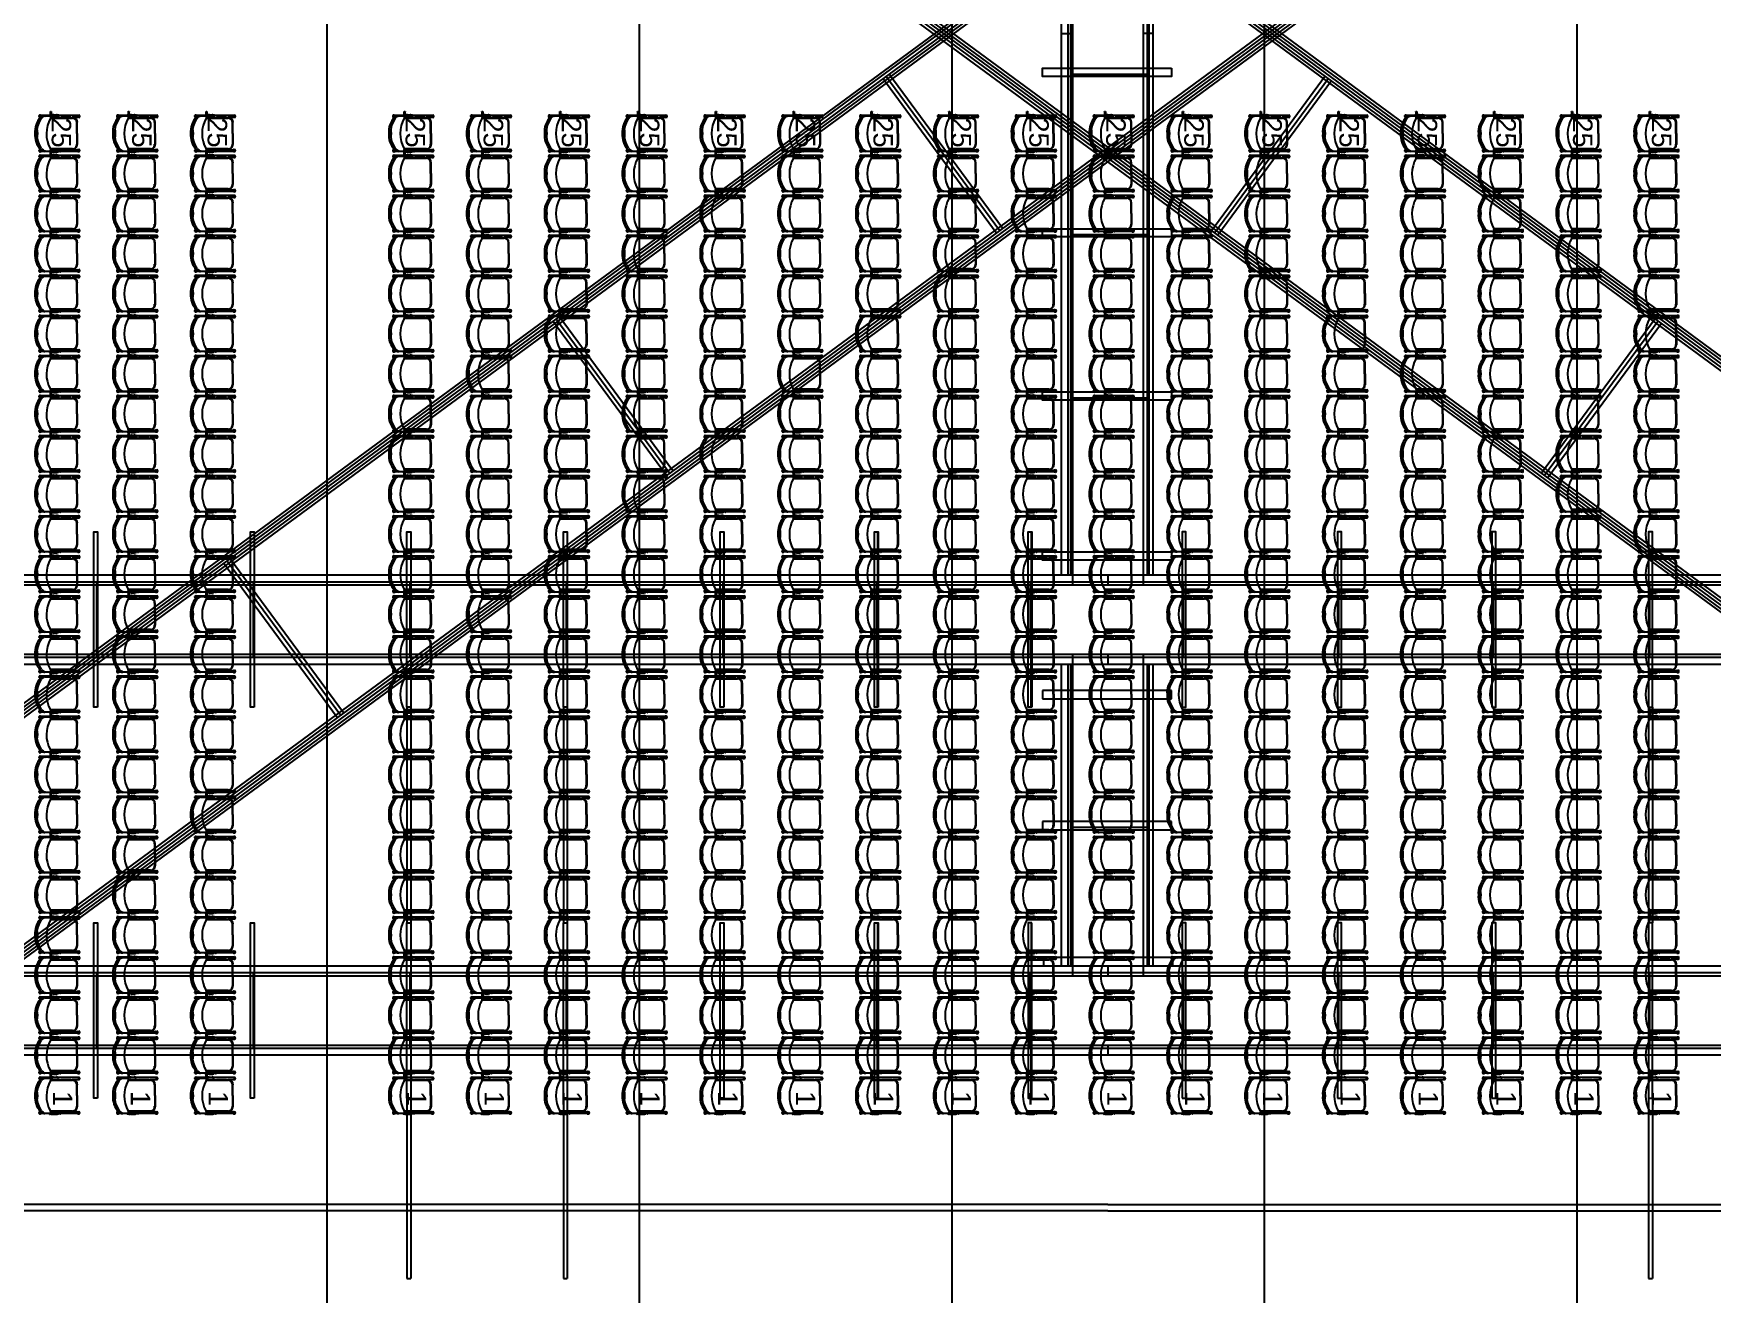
# Model space of a CAD drawing. Header units: millimetres. Extents: x -76108 to 202332, y 27411 to 140378.
# Drawn here: x 104948 to 126506, y 67913 to 84100 of the extents above; entities that cross this region are included whole.
import ezdxf

# ---------------------------------------------------------------- set-up
doc = ezdxf.new("R2010")
doc.units = ezdxf.units.MM
doc.header["$LTSCALE"] = 100
doc.linetypes.add('HIDDEN', pattern=[9.525, 6.35, -3.175])
for name, color, linetype in [('BELYS_BRYGGA', 7, 'CONTINUOUS'), ('LINFACKVERK', 84, 'CONTINUOUS'), ('LINOR_HÄNG', 40, 'CONTINUOUS'), ('Parkettstolar', 8, 'CONTINUOUS'), ('RINK', 5, 'CONTINUOUS')]:
    doc.layers.add(name, color=color, linetype=linetype)
doc.styles.add('ARIAL', font='arial.ttf')

# ---------------------------------------------------------------- blocks, each defined once
blk = doc.blocks.new('sarg')
at = {"layer": 'RINK'}
for points in [[(118753, 68974), (97237, 68974, -0.414214), (88657, 77554), (88657, 84100)], [(118753, 69054), (97237, 69054, -0.414214), (88737, 77554), (88737, 84100)], [(118753, 69054), (140269, 69054, 0.414214), (148769, 77554), (148769, 84100)], [(118753, 68974), (140269, 68974, 0.414214), (148849, 77554), (148849, 84100)]]:
    blk.add_lwpolyline(points, format="xyb", dxfattribs=at)
blk = doc.blocks.new('Parkettstolar')
at = {"layer": 'Parkettstolar'}
for p, q in [((3020, 1754), (3020, 1808)), ((3020, 1578), (3020, 1754)), ((3026, 1754), (3025, 1732)), ((3025, 1732), (3029, 1690)), ((3476, 1732), (3471, 1690)), ((3474, 1754), (3476, 1732)), ((3482, 1808), (3482, 1811)), ((3482, 1754), (3482, 1808)), ((3482, 1334), (3482, 1754)), ((3011, 1643), (3011, 1605)), ((3012, 1676), (3012, 1692)), ((3012, 1674), (3012, 1675)), ((3012, 1675), (3014, 1675)), ((3014, 1674), (3012, 1674)), ((3012, 1674), (3012, 1665)), ((3013, 1648), (3013, 1650)), ((3013, 1642), (3013, 1598)), ((3014, 1675), (3014, 1666)), ((3020, 1695), (3015, 1695)), ((3020, 1678), (3015, 1678)), ((3020, 1676), (3015, 1676)), ((3016, 1665), (3015, 1665)), ((3016, 1663), (3015, 1663)), ((3016, 1604), (3016, 1644)), ((3016, 1604), (3016, 1602)), ((3016, 1604), (3016, 1596)), ((3016, 1602), (3018, 1598)), ((3016, 1596), (3016, 1594)), ((3016, 1594), (3017, 1592)), ((3020, 1670), (3018, 1670)), ((3018, 1670), (3018, 1660)), ((3018, 1598), (3018, 1598)), ((3019, 1595), (3018, 1598)), ((3018, 1598), (3018, 1598)), ((3018, 1578), (3018, 1581)), ((3020, 1578), (3018, 1578)), ((3020, 1593), (3019, 1595)), ((3020, 1330), (3020, 1578)), ((3039, 1680), (3042, 1680)), ((3042, 1680), (3053, 1686)), ((3042, 1680), (3042, 1566)), ((3042, 1566), (3045, 1566)), ((3042, 1566), (3045, 1566)), ((3042, 1551), (3042, 1421)), ((3042, 1551), (3045, 1551)), ((3047, 1683), (3047, 1565)), ((3047, 1565), (3048, 1554)), ((3048, 1554), (3048, 1400)), ((3053, 1400), (3053, 1685)), ((3448, 1685), (3448, 1400)), ((3453, 1683), (3453, 1400)), ((3460, 1566), (3456, 1566)), ((3460, 1551), (3456, 1551)), ((3460, 1680), (3460, 1660)), ((3460, 1660), (3460, 1648)), ((3460, 1648), (3460, 1566)), ((3460, 1551), (3460, 1421)), ((3482, 1695), (3487, 1695)), ((3482, 1678), (3487, 1678)), ((3482, 1676), (3487, 1676)), ((3482, 1670), (3484, 1670)), ((3482, 1578), (3484, 1578)), ((3484, 1670), (3484, 1659)), ((3484, 1659), (3484, 1657)), ((3484, 1657), (3484, 1658)), ((3484, 1658), (3486, 1651)), ((3484, 1585), (3486, 1588)), ((3484, 1581), (3484, 1585)), ((3484, 1578), (3484, 1581)), ((3486, 1661), (3487, 1661)), ((3486, 1651), (3486, 1650)), ((3486, 1650), (3489, 1642)), ((3486, 1644), (3486, 1604)), ((3486, 1604), (3486, 1596)), ((3488, 1662), (3488, 1675)), ((3489, 1642), (3489, 1601)), ((3489, 1601), (3489, 1600)), ((3489, 1600), (3489, 1598)), ((3490, 1692), (3490, 1692)), ((3490, 1692), (3490, 1662)), ((3490, 1683), (3529, 1683)), ((3529, 1675), (3490, 1675)), ((3490, 1642), (3490, 1605)), ((3529, 1683), (3530, 1685)), ((3529, 1683), (3529, 1675)), ((3530, 1685), (3532, 1685)), ((3530, 1673), (3530, 1675)), ((3532, 1673), (3530, 1673)), ((3532, 1685), (3532, 1673)), ((3018, 1328), (3017, 1318)), ((3042, 1421), (3048, 1421)), ((3048, 1406), (3042, 1406)), ((3042, 1406), (3042, 1334)), ((3043, 1328), (3044, 1318)), ((3048, 1421), (3048, 1406)), ((3251, 1345), (3108, 1345)), ((3251, 1339), (3108, 1339)), ((3251, 1345), (3393, 1345)), ((3251, 1339), (3393, 1339)), ((3460, 1421), (3453, 1421)), ((3460, 1406), (3453, 1406)), ((3460, 1406), (3460, 1334))]:
    blk.add_line(p, q, dxfattribs=at)
for centre, radius, start, end in [((3030, 1817), 14.6, 339.0012, 226.6339), ((3031, 1811), 11.4, 358.7056, 193.6586), ((3030, 1810), 11.1, 356.9282, 192.8049), ((3115, 1749), 95.1, 139.6505, 176.827), ((3114, 1730), 90.6, 129.0891, 164.8727), ((3235, 1595), 289, 86.8088, 131.8299), ((3249, 1330), 406, 60.7801, 118.9322), ((3251, 1522), 340, 55.2185, 124.7815), ((3250, 2127), 279, 256.5612, 283.5019), ((3251, 2096), 246, 256.6758, 283.3239), ((3271, 1608), 276, 46.9279, 94.2403), ((3396, 1737), 79.6, 356.0088, 52.6561), ((3472, 1817), 14.6, 313.3596, 200.9615), ((3470, 1811), 11.4, 346.3414, 181.2945), ((3471, 1810), 11.1, 347.1951, 183.0733), ((3410, 1758), 72.1, 356.9817, 46.0988), ((3020, 1643), 9.19, 146.7182, 182.4042), ((3019, 1605), 8.32, 176.4708, 215.1415), ((3015, 1692), 2.94, 10.2041, 178.2306), ((3015, 1675), 3.06, 89.685, 165.2026), ((3014, 1666), 2.82, 169.7616, 273.4), ((3033, 1650), 20, 147.6896, 181.398), ((3031, 1642), 18, 149.4013, 179.8709), ((3035, 1599), 22, 182.8524, 210.856), ((3015, 1675), 0.944, 86.581, 179.3999), ((3015, 1666), 1, 177.8608, 269.9018), ((2943, 1679), 77.3, 338.7375, 344.3392), ((3022, 1586), 7, 165.4392, 225.5287), ((3022, 1662), 6.85, 135.5881, 222.5879), ((3015, 1666), 1, 4.0925, 6.3343), ((3027, 1643), 11.2, 137.1892, 182.2417), ((2998, 1579), 19.5, 3.1779, 25.5091), ((3007, 1584), 12.1, 3.557, 41.6171), ((3024, 1559), 6.43, 132.4532, 227.5468), ((3031, 1654), 12.9, 152.1729, 207.8271), ((3022, 1586), 7, 238.2479, 238.3272), ((3041, 1692), 12.8, 192.9605, 258.7149), ((3045, 1563), 3, 336.9468, 90), ((3045, 1554), 3, 270, 0), ((3458, 1694), 13.7, 218.2017, 342.8594), ((3456, 1563), 3.66, 96.2783, 158.2598), ((3457, 1556), 4.53, 162.9156, 163.7685), ((3457, 1556), 4.53, 197.0844, 252.9156), ((3470, 1654), 12, 150.697, 209.303), ((3470, 1654), 13.4, 333.3232, 26.6768), ((3489, 1593), 7.79, 137.8878, 183.1821), ((3494, 1583), 12.1, 146.1221, 185.0522), ((3477, 1559), 6.8, 316.2443, 44.5117), ((3476, 1604), 9.58, 318.3404, 358.7868), ((3478, 1662), 7.65, 325.6086, 43.2562), ((3477, 1596), 9.01, 321.0699, 0), ((3478, 1586), 7.42, 317.6042, 13.8425), ((3486, 1663), 3.37, 267.0115, 351.1158), ((3467, 1649), 21.8, 356.3589, 30.3536), ((3466, 1599), 22.2, 329.5762, 3.3915), ((3487, 1692), 2.86, 359.7149, 92.7369), ((3487, 1675), 3, 3.022, 90), ((3487, 1675), 0.847, 352.0346, 100.9875), ((3487, 1662), 0.947, 266.7935, 0.1845), ((3479, 1642), 11.5, 2.5458, 30.6741), ((3481, 1606), 9.5, 329.1251, 4.7825), ((3031, 1319), 13.5, 184.5117, 355.4883), ((3031, 1327), 13.6, 150.8768, 177.3617), ((3031, 1331), 11.1, 172.6008, 7.3992), ((3031, 1332), 11, 181.2841, 5.9482), ((3029, 1327), 14.6, 1.8626, 28.3475), ((3109, 1400), 61.1, 179.6473, 271.0065), ((3108, 1400), 55, 180.06, 275.617), ((3391, 1400), 61.7, 268.4245, 358.3725), ((3392, 1401), 55.8, 269.165, 359.1076), ((3525, 1315), 68.1, 164.505, 177.9188), ((3471, 1319), 13.5, 184.5117, 355.4883), ((3471, 1332), 11.1, 173.4052, 10.3942), ((3437, 1319), 46.8, 359.0072, 18.569)]:
    blk.add_arc(centre, radius, start, end, dxfattribs=at)

msp = doc.modelspace()

# ---------------------------------------------------------------- linework, layer by layer
at = {"layer": 'BELYS_BRYGGA'}
for p, q in [((118149.3, 91055.4), (118149.3, 77144.6)), ((118270.9, 91055.4), (118270.9, 77144.6)), ((118149.3, 84100), (118298.9, 84100)), ((119332.1, 84100), (119206.3, 84100)), ((118270.9, 83579.7), (119262.4, 83579.7)), ((118270.9, 81519.3), (119262.4, 81519.3)), ((118270.9, 79420.8), (119262.4, 79420.8)), ((115791.2, 77698.2), (115791.2, 77056.7)), ((117764.6, 77698.2), (117764.6, 77056.7)), ((87542.7, 77056.7), (149813, 77056.7)), ((87692.2, 77144.6), (149813, 77144.6)), ((87692.2, 77016.7), (149813, 77016.7)), ((105756.1, 77056.7), (105756.1, 76086.2)), ((107768.4, 77056.7), (107768.4, 76086.2)), ((109780.7, 77056.7), (109780.7, 76086.2)), ((111792.9, 77056.7), (111792.9, 76086.2)), ((113805.2, 77056.7), (113805.2, 76086.2)), ((115778.1, 77056.7), (115778.1, 76086.2)), ((117751.5, 77056.7), (117751.5, 76086.2)), ((118752.6, 77144.6), (118752.6, 77016.7)), ((119719.2, 77056.7), (119719.2, 76086.2)), ((121716.5, 77056.7), (121716.5, 76086.2)), ((123700, 77056.7), (123700, 76086.2)), ((125712.3, 77056.7), (125712.3, 76086.2)), ((87692.2, 76126.1), (149813, 76126.1)), ((118752.6, 76126.1), (118752.6, 75998.3)), ((87542.7, 76086.2), (149813, 76086.2)), ((87692.2, 75998.3), (149813, 75998.3)), ((115791.2, 75444.7), (115791.2, 76086.2)), ((117764.6, 75444.7), (117764.6, 76086.2)), ((118149.3, 75998.3), (118149.3, 72122.9)), ((118270.9, 75998.3), (118270.9, 72122.9)), ((119568.8, 75659.2), (117912.7, 75659.2)), ((117912.7, 75659.2), (117912.7, 75552.5)), ((117912.7, 75552.5), (119568.8, 75552.5)), ((119568.8, 75552.5), (119568.8, 75659.2)), ((109746, 75444.7), (109746, 72676.5)), ((109794, 75444.7), (109794, 72676.5)), ((111758.3, 75444.7), (111758.3, 72676.5)), ((111806.3, 75444.7), (111806.3, 72676.5)), ((125699, 75444.7), (125699, 72676.5)), ((125746.9, 75444.7), (125746.9, 72676.5)), ((119568.8, 73976.7), (117912.7, 73976.7)), ((117912.7, 73976.7), (117912.7, 73869.9)), ((119568.8, 73869.9), (119568.8, 73976.7)), ((117912.7, 73869.9), (119568.8, 73869.9)), ((118270.9, 73905.4), (119262.4, 73905.4)), ((115791.2, 72676.5), (115791.2, 72035)), ((117764.6, 72676.5), (117764.6, 72035)), ((119580.7, 72229.7), (117924.6, 72229.7)), ((117924.6, 72229.7), (117924.6, 72122.9)), ((119580.7, 72229.7), (119580.7, 72122.9)), ((87542.7, 72035), (149813, 72035)), ((87692.2, 72122.9), (149813, 72122.9)), ((105756.1, 72035), (105756.1, 71064.5)), ((107768.4, 72035), (107768.4, 71064.5)), ((109780.7, 72035), (109780.7, 71064.5)), ((111792.9, 72035), (111792.9, 71064.5)), ((113805.2, 72035), (113805.2, 71064.5)), ((115778.1, 72035), (115778.1, 71064.5)), ((117751.5, 71064.5), (117751.5, 72035)), ((117924.6, 72122.9), (119580.7, 72122.9)), ((118752.6, 72122.9), (118752.6, 71995.1)), ((119719.2, 72035), (119719.2, 71064.5)), ((121716.5, 72035), (121716.5, 71064.5)), ((123700, 72035), (123700, 71064.5)), ((125712.3, 72035), (125712.3, 71064.5)), ((87692.2, 71995.1), (149813, 71995.1)), ((87542.7, 71064.5), (149813, 71064.5)), ((87692.2, 71104.4), (149813, 71104.4)), ((87692.2, 70976.6), (149813, 70976.6)), ((115791.2, 70423), (115791.2, 71064.5)), ((117764.6, 70423), (117764.6, 71064.5)), ((118752.6, 71104.4), (118752.6, 70976.6)), ((109746, 70423), (109746, 68106.3)), ((109794, 70423), (109794, 68106.3)), ((111758.3, 70423), (111758.3, 68106.3)), ((111806.3, 70423), (111806.3, 68106.3)), ((125699, 70423), (125699, 68106.3)), ((125746.9, 70423), (125746.9, 68106.3)), ((109746, 68106.3), (109794, 68106.3)), ((111758.3, 68106.3), (111806.3, 68106.3)), ((125699, 68106.3), (125746.9, 68106.3))]:
    msp.add_line(p, q, dxfattribs=at)
for points in [[(118242.9, 77144.6), (118242.9, 91055.4)], [(118298.9, 91183.3), (118298.9, 77016.7)], [(119206.3, 91183.3), (119206.3, 77016.7)], [(119262.4, 77144.6), (119262.4, 91055.4)], [(119276.1, 91055.4), (119276.1, 77144.6)], [(119332.1, 77144.6), (119332.1, 91055.4)], [(118298.9, 76126.1), (118298.9, 71995.1)], [(119206.3, 76126.1), (119206.3, 71995.1)], [(118242.9, 72122.9), (118242.9, 75998.3)], [(119262.4, 72122.9), (119262.4, 75998.3)], [(119276.1, 75998.3), (119276.1, 72122.9)], [(119332.1, 72122.9), (119332.1, 75998.3)]]:
    msp.add_lwpolyline(points, dxfattribs=at)
for points in [[(119568.8, 83653.6), (119568.8, 83546.9), (117912.7, 83546.9), (117912.7, 83653.6)], [(119568.8, 81593.2), (119568.8, 81486.5), (117912.7, 81486.5), (117912.7, 81593.2)], [(119568.8, 79494.7), (119568.8, 79388), (117912.7, 79388), (117912.7, 79494.7)], [(105769.5, 75444.7), (105721.5, 75444.7), (105721.5, 77698.2), (105769.5, 77698.2)], [(107781.8, 75444.7), (107733.8, 75444.7), (107733.8, 77698.2), (107781.8, 77698.2)], [(109794, 75444.7), (109746, 75444.7), (109746, 77698.2), (109794, 77698.2)], [(111806.3, 75444.7), (111758.3, 75444.7), (111758.3, 77698.2), (111806.3, 77698.2)], [(113818.5, 75444.7), (113770.6, 75444.7), (113770.6, 77698.2), (113818.5, 77698.2)], [(115802.1, 75444.7), (115754.1, 75444.7), (115754.1, 77698.2), (115802.1, 77698.2)], [(117775.5, 75444.7), (117727.5, 75444.7), (117727.5, 77698.2), (117775.5, 77698.2)], [(119705.9, 75444.7), (119753.9, 75444.7), (119753.9, 77698.2), (119705.9, 77698.2)], [(121703.2, 75444.7), (121751.1, 75444.7), (121751.1, 77698.2), (121703.2, 77698.2)], [(123686.7, 75444.7), (123734.7, 75444.7), (123734.7, 77698.2), (123686.7, 77698.2)], [(125699, 75444.7), (125746.9, 75444.7), (125746.9, 77698.2), (125699, 77698.2)], [(119568.8, 77439.7), (119568.8, 77333), (117912.7, 77333), (117912.7, 77439.7)], [(105769.5, 70423), (105721.5, 70423), (105721.5, 72676.5), (105769.5, 72676.5)], [(107781.8, 70423), (107733.8, 70423), (107733.8, 72676.5), (107781.8, 72676.5)], [(109794, 70423), (109746, 70423), (109746, 72676.5), (109794, 72676.5)], [(111806.3, 70423), (111758.3, 70423), (111758.3, 72676.5), (111806.3, 72676.5)], [(113818.5, 70423), (113770.6, 70423), (113770.6, 72676.5), (113818.5, 72676.5)], [(115802.1, 70423), (115754.1, 70423), (115754.1, 72676.5), (115802.1, 72676.5)], [(117775.5, 72676.5), (117727.5, 72676.5), (117727.5, 70423), (117775.5, 70423)], [(119705.9, 70423), (119753.9, 70423), (119753.9, 72676.5), (119705.9, 72676.5)], [(121703.2, 70423), (121751.1, 70423), (121751.1, 72676.5), (121703.2, 72676.5)], [(123686.7, 70423), (123734.7, 70423), (123734.7, 72676.5), (123686.7, 72676.5)], [(125699, 70423), (125746.9, 70423), (125746.9, 72676.5), (125699, 72676.5)]]:
    msp.add_lwpolyline(points, close=True, dxfattribs=at)
at = {"layer": 'LINFACKVERK'}
for p, q in [((160195.4, 116222.7), (75740.7, 54110.9)), ((161764.6, 54110.9), (77309.8, 116222.7)), ((160217.4, 116192.8), (75762.7, 54081)), ((160239.4, 116162.9), (75784.6, 54051.1)), ((160261.4, 116133), (75806.6, 54021.2)), ((160283.4, 116103.1), (75828.6, 53991.3)), ((161676.6, 53991.3), (77221.8, 116103.1)), ((161698.6, 54021.2), (77243.8, 116133)), ((161720.6, 54051.1), (77265.8, 116162.9)), ((161742.6, 54081), (77287.8, 116192.8)), ((160195.4, 51977.3), (75740.7, 114089.1)), ((160217.4, 52007.2), (75762.7, 114119)), ((160239.4, 52037.1), (75784.6, 114148.9)), ((160261.4, 52067), (75806.6, 114178.8)), ((160283.4, 52096.9), (75828.6, 114208.7)), ((161676.6, 114208.7), (77221.8, 52096.9)), ((161698.6, 114178.8), (77243.8, 52067)), ((161720.6, 114148.9), (77265.8, 52037.1)), ((161742.6, 114119), (77287.8, 52007.2)), ((161764.6, 114089.1), (77309.8, 51977.3)), ((117317.6, 81539), (115858.4, 83523.1)), ((117357.9, 81568.7), (115898.7, 83552.8)), ((117398.2, 81598.3), (115939, 83582.4)), ((121544.3, 83552.5), (120085.1, 81568.4)), ((121584.5, 83522.9), (120125.3, 81538.8)), ((121624.8, 83493.2), (120165.6, 81509.2)), ((113119.8, 78451.8), (111660.6, 80435.9)), ((113160.1, 78481.4), (111700.9, 80465.5)), ((125782.4, 80435.6), (124323.2, 78451.5)), ((113079.5, 78422.2), (111620.3, 80406.2)), ((125822.6, 80406), (124363.5, 78421.9)), ((125862.9, 80376.4), (124403.7, 78392.3)), ((108849.9, 75311.5), (107390.7, 77295.6)), ((108890.2, 75341.1), (107431, 77325.2)), ((108930.5, 75370.8), (107471.3, 77354.9))]:
    msp.add_line(p, q, dxfattribs=at)
at = {"layer": 'LINOR_HÄNG'}
for p, q in [((116745.1, 137808.9), (116745.1, 30391.1)), ((120760.1, 137808.9), (120760.1, 30391.1)), ((112730.1, 137450.7), (112730.1, 30749.3)), ((124775.1, 137450.7), (124775.1, 30749.3)), ((108715.1, 136831.3), (108715.1, 31368.7))]:
    msp.add_line(p, q, dxfattribs=at)
at = {"layer": 'RINK', "linetype": 'HIDDEN'}
for points in [[(118752.6, 68973.5), (97236.6, 68973.5, -0.4142136), (88656.6, 77553.5), (88656.6, 84100)], [(118752.6, 69053.5), (97236.6, 69053.5, -0.4142136), (88736.6, 77553.5), (88736.6, 84100)], [(118752.6, 69053.5), (140268.6, 69053.5, 0.4142136), (148768.6, 77553.5), (148768.6, 84100)], [(118752.6, 68973.5), (140268.6, 68973.5, 0.4142136), (148848.6, 77553.5), (148848.6, 84100)]]:
    msp.add_lwpolyline(points, format="xyb", dxfattribs=at)

# ---------------------------------------------------------------- block references
at = {"layer": 'Parkettstolar', "rotation": 89.99999999999999}
for p in [(106849.4, 79566), (107849.4, 79566), (108849.4, 79566), (111394.9, 79566), (112394.9, 79566), (113394.9, 79566), (114394.9, 79566), (115394.9, 79566), (116394.9, 79566), (117394.9, 79566), (118394.9, 79566), (119394.9, 79566), (120394.9, 79566), (121394.9, 79566), (122394.9, 79566), (123394.9, 79566), (106849.4, 79050.8), (107849.4, 79050.8), (108849.4, 79050.8), (111394.9, 79050.8), (112394.9, 79050.8), (113394.9, 79050.8), (114394.9, 79050.8), (115394.9, 79050.8), (116394.9, 79050.8), (117394.9, 79050.8), (118394.9, 79050.8), (119394.9, 79050.8), (120394.9, 79050.8), (121394.9, 79050.8), (122394.9, 79050.8), (123394.9, 79050.8), (106849.4, 78536.6), (107849.4, 78536.6), (108849.4, 78536.6), (111394.9, 78536.6), (112394.9, 78536.6), (113394.9, 78536.6), (114394.9, 78536.6), (115394.9, 78536.6), (116394.9, 78536.6), (117394.9, 78536.6), (118394.9, 78536.6), (119394.9, 78536.6), (120394.9, 78536.6), (121394.9, 78536.6), (122394.9, 78536.6), (123394.9, 78536.6), (106849.4, 78022.3), (107849.4, 78022.3), (108849.4, 78022.3), (111394.9, 78022.3), (112394.9, 78022.3), (113394.9, 78022.3), (114394.9, 78022.3), (115394.9, 78022.3), (116394.9, 78022.3), (117394.9, 78022.3), (118394.9, 78022.3), (119394.9, 78022.3), (120394.9, 78022.3), (121394.9, 78022.3), (122394.9, 78022.3), (123394.9, 78022.3), (106849.4, 77508), (107849.4, 77508), (108849.4, 77508), (111394.9, 77508), (112394.9, 77508), (113394.9, 77508), (114394.9, 77508), (115394.9, 77508), (116394.9, 77508), (117394.9, 77508), (118394.9, 77508), (119394.9, 77508), (120394.9, 77508), (121394.9, 77508), (122394.9, 77508), (123394.9, 77508), (106849.4, 76993.3), (107849.4, 76993.3), (108849.4, 76993.3), (111394.9, 76993.3), (112394.9, 76993.3), (113394.9, 76993.3), (114394.9, 76993.3), (115394.9, 76993.3), (116394.9, 76993.3), (117394.9, 76993.3), (118394.9, 76993.3), (119394.9, 76993.3), (120394.9, 76993.3), (121394.9, 76993.3), (122394.9, 76993.3), (123394.9, 76993.3), (106849.4, 76478.9), (107849.4, 76478.9), (108849.4, 76478.9), (111394.9, 76478.9), (112394.9, 76478.9), (113394.9, 76478.9), (114394.9, 76478.9), (115394.9, 76478.9), (116394.9, 76478.9), (117394.9, 76478.9), (118394.9, 76478.9), (119394.9, 76478.9), (120394.9, 76478.9), (121394.9, 76478.9), (122394.9, 76478.9), (123394.9, 76478.9), (106849.4, 75964.1), (107849.4, 75964.1), (108849.4, 75964.1), (111394.9, 75964.1), (112394.9, 75964.1), (113394.9, 75964.1), (114394.9, 75964.1), (115394.9, 75964.1), (116394.9, 75964.1), (117394.9, 75964.1), (118394.9, 75964.1), (119394.9, 75964.1), (120394.9, 75964.1), (121394.9, 75964.1), (122394.9, 75964.1), (123394.9, 75964.1), (106849.4, 75449), (107849.4, 75449), (108849.4, 75449), (111394.9, 75449), (112394.9, 75449), (113394.9, 75449), (114394.9, 75449), (115394.9, 75449), (116394.9, 75449), (117394.9, 75449), (118394.9, 75449), (119394.9, 75449), (120394.9, 75449), (121394.9, 75449), (122394.9, 75449), (123394.9, 75449), (106849.4, 74934.1), (107849.4, 74934.1), (108849.4, 74934.1), (111394.9, 74934.1), (112394.9, 74934.1), (113394.9, 74934.1), (114394.9, 74934.1), (115394.9, 74934.1), (116394.9, 74934.1), (117394.9, 74934.1), (118394.9, 74934.1), (119394.9, 74934.1), (120394.9, 74934.1), (121394.9, 74934.1), (122394.9, 74934.1), (123394.9, 74934.1), (106849.4, 74419.1), (107849.4, 74419.1), (108849.4, 74419.1), (111394.9, 74419.1), (112394.9, 74419.1), (113394.9, 74419.1), (114394.9, 74419.1), (115394.9, 74419.1), (116394.9, 74419.1), (117394.9, 74419.1), (118394.9, 74419.1), (119394.9, 74419.1), (120394.9, 74419.1), (121394.9, 74419.1), (122394.9, 74419.1), (123394.9, 74419.1), (106849.4, 73904.3), (107849.4, 73904.3), (108849.4, 73904.3), (111394.9, 73904.3), (112394.9, 73904.3), (113394.9, 73904.3), (114394.9, 73904.3), (115394.9, 73904.3), (116394.9, 73904.3), (117394.9, 73904.3), (118394.9, 73904.3), (119394.9, 73904.3), (120394.9, 73904.3), (121394.9, 73904.3), (122394.9, 73904.3), (123394.9, 73904.3), (106849.4, 73389.4), (107849.4, 73389.4), (108849.4, 73389.4), (111394.9, 73389.4), (112394.9, 73389.4), (113394.9, 73389.4), (114394.9, 73389.4), (115394.9, 73389.4), (116394.9, 73389.4), (117394.9, 73389.4), (118394.9, 73389.4), (119394.9, 73389.4), (120394.9, 73389.4), (121394.9, 73389.4), (122394.9, 73389.4), (123394.9, 73389.4), (106849.4, 72874.5), (107849.4, 72874.5), (108849.4, 72874.5), (111394.9, 72874.5), (112394.9, 72874.5), (113394.9, 72874.5), (114394.9, 72874.5), (115394.9, 72874.5), (116394.9, 72874.5), (117394.9, 72874.5), (118394.9, 72874.5), (119394.9, 72874.5), (120394.9, 72874.5), (121394.9, 72874.5), (122394.9, 72874.5), (123394.9, 72874.5), (106849.4, 72360.2), (107849.4, 72360.2), (108849.4, 72360.2), (111394.9, 72360.2), (112394.9, 72360.2), (113394.9, 72360.2), (114394.9, 72360.2), (115394.9, 72360.2), (116394.9, 72360.2), (117394.9, 72360.2), (118394.9, 72360.2), (119394.9, 72360.2), (120394.9, 72360.2), (121394.9, 72360.2), (122394.9, 72360.2), (123394.9, 72360.2), (106849.4, 71845.1), (107849.4, 71845.1), (108849.4, 71845.1), (111394.9, 71845.1), (112394.9, 71845.1), (113394.9, 71845.1), (114394.9, 71845.1), (115394.9, 71845.1), (116394.9, 71845.1), (117394.9, 71845.1), (118394.9, 71845.1), (119394.9, 71845.1), (120394.9, 71845.1), (121394.9, 71845.1), (122394.9, 71845.1), (123394.9, 71845.1), (106849.4, 71329.7), (107849.4, 71329.7), (108849.4, 71329.7), (111394.9, 71329.7), (112394.9, 71329.7), (113394.9, 71329.7), (114394.9, 71329.7), (115394.9, 71329.7), (116394.9, 71329.7), (117394.9, 71329.7), (118394.9, 71329.7), (119394.9, 71329.7), (120394.9, 71329.7), (121394.9, 71329.7), (122394.9, 71329.7), (123394.9, 71329.7), (106849.4, 70814.2), (107849.4, 70814.2), (108849.4, 70814.2), (111394.9, 70814.2), (112394.9, 70814.2), (113394.9, 70814.2), (114394.9, 70814.2), (115394.9, 70814.2), (116394.9, 70814.2), (117394.9, 70814.2), (118394.9, 70814.2), (119394.9, 70814.2), (120394.9, 70814.2), (121394.9, 70814.2), (122394.9, 70814.2), (123394.9, 70814.2), (106849.4, 70298.7), (107849.4, 70298.7), (108849.4, 70298.7), (111394.9, 70298.7), (112394.9, 70298.7), (113394.9, 70298.7), (114394.9, 70298.7), (115394.9, 70298.7), (116394.9, 70298.7), (117394.9, 70298.7), (118394.9, 70298.7), (119394.9, 70298.7), (120394.9, 70298.7), (121394.9, 70298.7), (122394.9, 70298.7), (123394.9, 70298.7), (106849.4, 69782.9), (107849.4, 69782.9), (108849.4, 69782.9), (111394.9, 69782.9), (112394.9, 69782.9), (113394.9, 69782.9), (114394.9, 69782.9), (115394.9, 69782.9), (116394.9, 69782.9), (117394.9, 69782.9), (118394.9, 69782.9), (119394.9, 69782.9), (120394.9, 69782.9), (121394.9, 69782.9), (122394.9, 69782.9), (123394.9, 69782.9), (106849.4, 69267.3), (107849.4, 69267.3), (108849.4, 69267.3), (111394.9, 69267.3), (112394.9, 69267.3), (113394.9, 69267.3), (114394.9, 69267.3), (115394.9, 69267.3), (116394.9, 69267.3), (117394.9, 69267.3), (118394.9, 69267.3), (119394.9, 69267.3), (120394.9, 69267.3), (121394.9, 69267.3), (122394.9, 69267.3), (123394.9, 69267.3), (106849.4, 68752), (107849.4, 68752), (108849.4, 68752), (111394.9, 68752), (112394.9, 68752), (113394.9, 68752), (114394.9, 68752), (115394.9, 68752), (116394.9, 68752), (117394.9, 68752), (118394.9, 68752), (119394.9, 68752), (120394.9, 68752), (121394.9, 68752), (122394.9, 68752), (123394.9, 68752), (106849.4, 68236.1), (107849.4, 68236.1), (108849.4, 68236.1), (111394.9, 68236.1), (112394.9, 68236.1), (113394.9, 68236.1), (114394.9, 68236.1), (115394.9, 68236.1), (116394.9, 68236.1), (117394.9, 68236.1), (118394.9, 68236.1), (119394.9, 68236.1), (120394.9, 68236.1), (121394.9, 68236.1), (122394.9, 68236.1), (123394.9, 68236.1), (106849.4, 67721.1), (107849.4, 67721.1), (108849.4, 67721.1), (111394.9, 67721.1), (112394.9, 67721.1), (113394.9, 67721.1), (114394.9, 67721.1), (115394.9, 67721.1), (116394.9, 67721.1), (117394.9, 67721.1), (118394.9, 67721.1), (119394.9, 67721.1), (120394.9, 67721.1), (121394.9, 67721.1), (122394.9, 67721.1), (123394.9, 67721.1), (106849.4, 67203.4), (107849.4, 67203.4), (108849.4, 67203.4), (111394.9, 67203.4), (112394.9, 67203.4), (113394.9, 67203.4), (114394.9, 67203.4), (115394.9, 67203.4), (116394.9, 67203.4), (117394.9, 67203.4), (118394.9, 67203.4), (119394.9, 67203.4), (120394.9, 67203.4), (121394.9, 67203.4), (122394.9, 67203.4), (123394.9, 67203.4)]:
    msp.add_blockref('Parkettstolar', p, dxfattribs=at)
at = {"layer": 'Parkettstolar', "color": 116, "true_color": 0x136734, "rotation": 89.99999999999999}
for p in [(124394.9, 79566), (125394.9, 79566), (126394.9, 79566), (127394.9, 79566), (124394.9, 79050.8), (125394.9, 79050.8), (126394.9, 79050.8), (127394.9, 79050.8), (124394.9, 78536.6), (125394.9, 78536.6), (126394.9, 78536.6), (127394.9, 78536.6), (124394.9, 78022.3), (125394.9, 78022.3), (126394.9, 78022.3), (127394.9, 78022.3), (124394.9, 77508), (125394.9, 77508), (126394.9, 77508), (127394.9, 77508), (124394.9, 76993.3), (125394.9, 76993.3), (126394.9, 76993.3), (127394.9, 76993.3), (124394.9, 76478.9), (125394.9, 76478.9), (126394.9, 76478.9), (127394.9, 76478.9), (124394.9, 75964.1), (125394.9, 75964.1), (126394.9, 75964.1), (127394.9, 75964.1), (124394.9, 75449), (125394.9, 75449), (126394.9, 75449), (127394.9, 75449), (124394.9, 74934.1), (125394.9, 74934.1), (126394.9, 74934.1), (127394.9, 74934.1), (124394.9, 74419.1), (125394.9, 74419.1), (126394.9, 74419.1), (127394.9, 74419.1), (124394.9, 73904.3), (125394.9, 73904.3), (126394.9, 73904.3), (127394.9, 73904.3), (124394.9, 73389.4), (125394.9, 73389.4), (126394.9, 73389.4), (127394.9, 73389.4), (124394.9, 72874.5), (125394.9, 72874.5), (126394.9, 72874.5), (127394.9, 72874.5), (124394.9, 72360.2), (125394.9, 72360.2), (126394.9, 72360.2), (127394.9, 72360.2), (124394.9, 71845.1), (125394.9, 71845.1), (126394.9, 71845.1), (127394.9, 71845.1), (124394.9, 71329.7), (125394.9, 71329.7), (126394.9, 71329.7), (127394.9, 71329.7), (124394.9, 70814.2), (125394.9, 70814.2), (126394.9, 70814.2), (127394.9, 70814.2), (124394.9, 70298.7), (125394.9, 70298.7), (126394.9, 70298.7), (127394.9, 70298.7), (124394.9, 69782.9), (125394.9, 69782.9), (126394.9, 69782.9), (127394.9, 69782.9), (124394.9, 69267.3), (125394.9, 69267.3), (126394.9, 69267.3), (127394.9, 69267.3), (124394.9, 68752), (125394.9, 68752), (126394.9, 68752), (127394.9, 68752), (124394.9, 68236.1), (125394.9, 68236.1), (126394.9, 68236.1), (127394.9, 68236.1), (124394.9, 67721.1), (125394.9, 67721.1), (126394.9, 67721.1), (127394.9, 67721.1), (124394.9, 67203.4), (125394.9, 67203.4), (126394.9, 67203.4), (127394.9, 67203.4)]:
    msp.add_blockref('Parkettstolar', p, dxfattribs=at)
at = {"layer": 'RINK'}
msp.add_blockref('sarg', (0, 0), dxfattribs=at)

# ---------------------------------------------------------------- texts
at = {"layer": 'Parkettstolar', "char_height": 250, "attachment_point": 1, "rotation": 270, "style": 'ARIAL'}
for s, heights, insert in [('{\\C7;25}', [-255.3], (105431.3, 83022.5)), ('{\\C7;25}', [-255.3], (106464.3, 83022.5)), ('{\\C7;25}', [-255.3], (107435, 83023.1)), ('{\\C7;25}', [-255.3], (109978, 83022.5)), ('{\\C7;25}', [-255.3], (110981.4, 83022.5)), ('{\\C7;25}', [-255.3], (111984.9, 83022.5)), ('{\\C7;25}', [-255.3], (112988.4, 83022.5)), ('{\\C7;25}', [-255.3], (113981.2, 83022.5)), ('{\\C7;25}', [-255.3], (114991.3, 83022.5)), ('{\\C7;25}', [-255.3], (115989.8, 83022.5)), ('{\\C7;25}', [-255.3], (116993.5, 83022.5)), ('{\\C7;25}', [-255.3], (117992, 83022.5)), ('{\\C7;25}', [-255.3], (118979.9, 83022.5)), ('{\\C7;25}', [-255.3], (119983.6, 83022.5)), ('{\\C7;25}', [-255.3], (120986.7, 83022.5)), ('{\\C7;25}', [-255.3], (121976.7, 83022.5)), ('{\\C7;25}', [-255.3], (122982.3, 83022.5)), ('{\\C7;25}', [-255.3], (123993.1, 83022.5)), ('{\\C7;25}', [-255.3], (124977.9, 83022.5)), ('{\\C7;25}', [-255.3], (125991.2, 83022.5)), ('{\\C7;1}', [-251], (105447.6, 70514.2)), ('{\\C7;1}', [-251], (106447.6, 70514.2)), ('{\\C7;1}', [-251], (107447.6, 70514.2)), ('{\\C7;1}', [-251], (109993.1, 70514.2)), ('{\\C7;1}', [-251], (110993.1, 70514.2)), ('{\\C7;1}', [-251], (111993.1, 70514.2)), ('{\\C7;1}', [-251], (112993.1, 70514.2)), ('{\\C7;1}', [-251], (113993.1, 70514.2)), ('{\\C7;1}', [-251], (114993.1, 70514.2)), ('{\\C7;1}', [-251], (115993.1, 70514.2)), ('{\\C7;1}', [-251], (116993.1, 70514.2)), ('{\\C7;1}', [-251], (117993.1, 70514.2)), ('{\\C7;1}', [-251], (118993.1, 70514.2)), ('{\\C7;1}', [-251], (119993.1, 70514.2)), ('{\\C7;1}', [-251], (120993.1, 70514.2)), ('{\\C7;1}', [-251], (121993.1, 70514.2)), ('{\\C7;1}', [-251], (122993.1, 70514.2)), ('{\\C7;1}', [-251], (123993.1, 70514.2)), ('{\\C7;1}', [-251], (124993.1, 70514.2)), ('{\\C7;1}', [-251], (125993.1, 70514.2))]:
    msp.add_mtext_dynamic_manual_height_columns(s, width=1927.38, gutter_width=14773.5, heights=heights, dxfattribs=dict(at, insert=insert))

doc.saveas('drawing.dxf')
